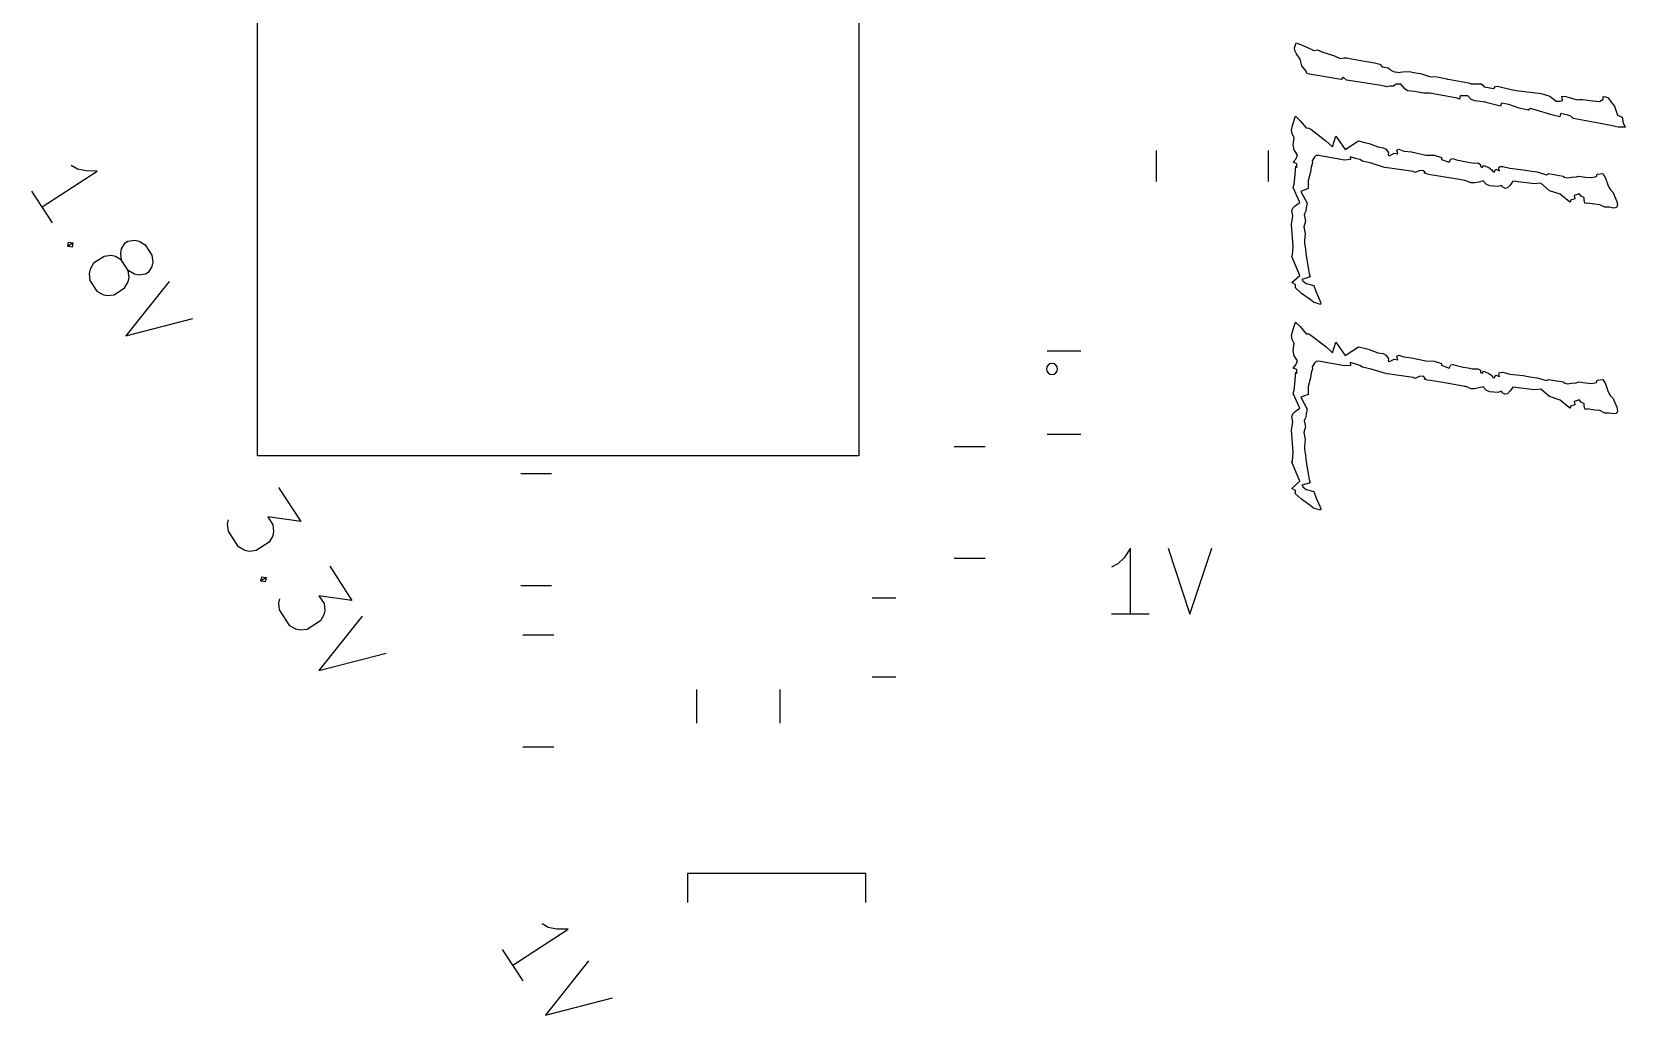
# Model space of a CAD drawing. Extents: x -25.9 to 34.6, y -5.9 to 48.1.
# Drawn here: x -24.57 to -10.05, y 20.84 to 29.8 of the extents above; entities that cross this region are included whole.
import ezdxf

# ---------------------------------------------------------------- set-up
doc = ezdxf.new("R2010")
doc.units = 0
doc.layers.add('BLACK', color=7, linetype='CONTINUOUS')

msp = doc.modelspace()

# ---------------------------------------------------------------- linework, layer by layer
at = {"layer": 'BLACK', "linetype": 'CONTINUOUS'}
for p, q in [((-22.515668, 25.936502), (-22.515668, 31.216502)), ((-17.035668, 31.216502), (-17.035668, 25.936502)), ((-13.066538, 29.654864), (-13.050955, 29.698059)), ((-13.061889, 29.628632), (-13.066538, 29.654864)), ((-13.046522, 29.598151), (-13.061889, 29.628632)), ((-13.050955, 29.698059), (-12.997222, 29.677396)), ((-12.997222, 29.677396), (-12.95316, 29.658931)), ((-12.95316, 29.658931), (-12.890158, 29.627937)), ((-12.890158, 29.627937), (-12.857515, 29.634971)), ((-12.857515, 29.634971), (-12.807907, 29.614768)), ((-13.015357, 29.549901), (-13.046522, 29.598151)), ((-12.998431, 29.49011), (-13.015357, 29.549901)), ((-12.959339, 29.440212), (-12.998431, 29.49011)), ((-12.807907, 29.614768), (-12.709076, 29.585072)), ((-12.709076, 29.585072), (-12.662865, 29.561332)), ((-12.662865, 29.561332), (-12.649701, 29.555726)), ((-12.649701, 29.555726), (-12.612759, 29.56331)), ((-12.612759, 29.56331), (-12.589385, 29.562431)), ((-12.589385, 29.562431), (-12.530815, 29.55122)), ((-12.530815, 29.55122), (-12.336703, 29.518247)), ((-12.336703, 29.518247), (-12.289552, 29.504069)), ((-12.289552, 29.504069), (-12.265775, 29.480878)), ((-12.265775, 29.480878), (-12.212176, 29.471755)), ((-12.954772, 29.418889), (-12.959339, 29.440212)), ((-12.929517, 29.414603), (-12.954772, 29.418889)), ((-12.639626, 29.365253), (-12.929517, 29.414603)), ((-12.621625, 29.385477), (-12.639626, 29.365253)), ((-12.592609, 29.358549), (-12.621625, 29.385477)), ((-12.293582, 29.312497), (-12.592609, 29.358549)), ((-12.212176, 29.471755), (-12.180559, 29.445733)), ((-12.180559, 29.445733), (-12.153607, 29.435375)), ((-12.153607, 29.435375), (-12.126471, 29.432078)), ((-12.126471, 29.432078), (-12.124725, 29.42977)), ((-12.124725, 29.42977), (-12.082276, 29.435156)), ((-12.082276, 29.435156), (-12.018736, 29.436475)), ((-12.018736, 29.436475), (-11.980719, 29.427572)), ((-11.980719, 29.427572), (-11.918926, 29.41823)), ((-11.918926, 29.41823), (-11.834968, 29.391851)), ((-11.834968, 29.391851), (-11.764577, 29.388444)), ((-11.764577, 29.388444), (-11.678738, 29.370089)), ((-11.678738, 29.370089), (-11.671484, 29.36899)), ((-11.671484, 29.36899), (-11.645692, 29.365693)), ((-11.645692, 29.365693), (-11.480461, 29.335248)), ((-11.480461, 29.335248), (-11.465819, 29.328983)), ((-11.465819, 29.328983), (-11.454804, 29.326126)), ((-12.233132, 29.299857), (-12.293582, 29.312497)), ((-12.22655, 29.297329), (-12.233132, 29.299857)), ((-12.198071, 29.302825), (-12.22655, 29.297329)), ((-12.16301, 29.304913), (-12.198071, 29.302825)), ((-12.138024, 29.323158), (-12.16301, 29.304913)), ((-12.097052, 29.322279), (-12.138024, 29.323158)), ((-12.056813, 29.276185), (-12.097052, 29.322279)), ((-12.032169, 29.263148), (-12.056813, 29.276185)), ((-11.973465, 29.254465), (-12.032169, 29.263148)), ((-11.890582, 29.240287), (-11.973465, 29.254465)), ((-11.83349, 29.238858), (-11.890582, 29.240287)), ((-11.582152, 29.196213), (-11.83349, 29.238858)), ((-11.562002, 29.184782), (-11.582152, 29.196213)), ((-11.557166, 29.215447), (-11.562002, 29.184782)), ((-11.486238, 29.214568), (-11.557166, 29.215447)), ((-11.455475, 29.183463), (-11.486238, 29.214568)), ((-11.423504, 29.171703), (-11.455475, 29.183463)), ((-11.454804, 29.326126), (-11.385353, 29.325027)), ((-11.385353, 29.325027), (-11.366143, 29.324147)), ((-11.366143, 29.324147), (-11.352405, 29.317603)), ((-11.352405, 29.317603), (-11.336993, 29.298758)), ((-11.336993, 29.298758), (-11.250617, 29.28414)), ((-11.250617, 29.28414), (-11.23326, 29.300918)), ((-11.23326, 29.300918), (-11.215958, 29.303484)), ((-11.215958, 29.303484), (-11.080147, 29.27194)), ((-11.080147, 29.27194), (-11.058117, 29.266994)), ((-11.058117, 29.266994), (-11.044817, 29.264796)), ((-11.044817, 29.264796), (-10.819137, 29.238418)), ((-10.819137, 29.238418), (-10.739576, 29.212704)), ((-10.739576, 29.212704), (-10.680774, 29.166867)), ((-10.624756, 29.172802), (-10.630936, 29.212589)), ((-10.630936, 29.212589), (-10.593591, 29.210831)), ((-10.593591, 29.210831), (-10.489214, 29.178847)), ((-10.287714, 29.16346), (-10.25319, 29.185222)), ((-10.25319, 29.185222), (-10.25319, 29.208852)), ((-10.25319, 29.208852), (-10.231831, 29.208193)), ((-10.231831, 29.208193), (-10.230084, 29.207863)), ((-10.230084, 29.207863), (-10.206845, 29.197532)), ((-10.206845, 29.197532), (-10.180515, 29.159833)), ((-11.322888, 29.156975), (-11.423504, 29.171703)), ((-11.321679, 29.156646), (-11.322888, 29.156975)), ((-11.189763, 29.121914), (-11.321679, 29.156646)), ((-11.180629, 29.149611), (-11.189763, 29.121914)), ((-11.113193, 29.135653), (-11.180629, 29.149611)), ((-11.016887, 29.104141), (-11.113193, 29.135653)), ((-10.937619, 29.085205), (-11.016887, 29.104141)), ((-10.913977, 29.100152), (-10.937619, 29.085205)), ((-10.699312, 29.036405), (-10.913977, 29.100152)), ((-10.680774, 29.166867), (-10.646158, 29.167098)), ((-10.641011, 29.053661), (-10.648399, 29.023655)), ((-10.646158, 29.167098), (-10.624756, 29.172802)), ((-10.57465, 29.039262), (-10.641011, 29.053661)), ((-10.546843, 29.03058), (-10.57465, 29.039262)), ((-10.489214, 29.178847), (-10.472422, 29.182694)), ((-10.472422, 29.182694), (-10.43848, 29.182675)), ((-10.43848, 29.182675), (-10.345611, 29.169835)), ((-10.345611, 29.169835), (-10.287714, 29.16346)), ((-10.180515, 29.159833), (-10.15029, 29.122024)), ((-10.15029, 29.122024), (-10.139678, 29.095756)), ((-10.139678, 29.095756), (-10.121812, 29.039702)), ((-10.121812, 29.039702), (-10.080974, 29.020578)), ((-13.093673, 28.904514), (-13.082926, 28.944411)), ((-13.087553, 28.870624), (-13.093673, 28.904514)), ((-13.082926, 28.944411), (-13.056731, 29.02981)), ((-13.056731, 29.02981), (-13.01361, 28.989034)), ((-13.01361, 28.989034), (-12.959474, 28.924847)), ((-12.959474, 28.924847), (-12.935159, 28.922759)), ((-12.935159, 28.922759), (-12.916353, 28.911768)), ((-12.916353, 28.911768), (-12.781482, 28.807134)), ((-10.648399, 29.023655), (-10.699312, 29.036405)), ((-10.526559, 29.009477), (-10.546843, 29.03058)), ((-10.425674, 28.992331), (-10.526559, 29.009477)), ((-10.183874, 28.94518), (-10.425674, 28.992331)), ((-10.143439, 28.935838), (-10.183874, 28.94518)), ((-10.115901, 28.929903), (-10.143439, 28.935838)), ((-10.052764, 28.931991), (-10.115901, 28.929903)), ((-10.080974, 29.020578), (-10.071911, 28.971146)), ((-10.071911, 28.971146), (-10.052764, 28.931991)), ((-13.068284, 28.83571), (-13.087553, 28.870624)), ((-13.07715, 28.770534), (-13.068284, 28.83571)), ((-13.067388, 28.723104), (-13.07715, 28.770534)), ((-12.781482, 28.807134), (-12.718614, 28.750201)), ((-12.718614, 28.750201), (-12.687986, 28.847581)), ((-12.687986, 28.847581), (-12.602684, 28.726241)), ((-12.602684, 28.726241), (-12.481649, 28.804826)), ((-12.481649, 28.804826), (-12.428319, 28.792076)), ((-12.428319, 28.792076), (-12.384257, 28.782185)), ((-12.384257, 28.782185), (-12.307016, 28.75086)), ((-12.307016, 28.75086), (-12.30406, 28.750421)), ((-12.30406, 28.750421), (-12.25879, 28.742727)), ((-14.325668, 28.717082), (-14.325668, 28.435922)), ((-13.305668, 28.717082), (-13.305668, 28.435922)), ((-13.078896, 28.610177), (-13.053507, 28.640292)), ((-13.045582, 28.596987), (-13.078896, 28.610177)), ((-13.03685, 28.676342), (-13.067388, 28.723104)), ((-13.053507, 28.640292), (-13.03685, 28.676342)), ((-12.903188, 28.604132), (-12.9138, 28.566872)), ((-12.882232, 28.656229), (-12.904531, 28.623476)), ((-12.904531, 28.623476), (-12.903188, 28.604132)), ((-12.869539, 28.671253), (-12.882232, 28.656229)), ((-12.846768, 28.673155), (-12.869539, 28.671253)), ((-12.610878, 28.63073), (-12.846768, 28.673155)), ((-12.555533, 28.634576), (-12.610878, 28.63073)), ((-12.497098, 28.64249), (-12.559697, 28.661065)), ((-12.559697, 28.661065), (-12.555533, 28.634576)), ((-12.469828, 28.635895), (-12.497098, 28.64249)), ((-12.446588, 28.619629), (-12.469828, 28.635895)), ((-12.366257, 28.602373), (-12.446588, 28.619629)), ((-12.246969, 28.564015), (-12.366257, 28.602373)), ((-12.25879, 28.742727), (-12.236338, 28.733371)), ((-12.236338, 28.733371), (-12.218221, 28.711733)), ((-12.218221, 28.711733), (-12.208549, 28.697115)), ((-12.208549, 28.697115), (-12.213251, 28.677111)), ((-12.213251, 28.677111), (-12.212579, 28.675243)), ((-12.212579, 28.675243), (-12.20022, 28.670187)), ((-12.20022, 28.670187), (-12.158711, 28.692169)), ((-12.158711, 28.692169), (-12.12271, 28.686014)), ((-12.132382, 28.719426), (-12.115993, 28.729868)), ((-12.12271, 28.686014), (-12.132382, 28.719426)), ((-12.115993, 28.729868), (-12.069514, 28.713162)), ((-12.069514, 28.713162), (-12.000466, 28.704809)), ((-12.000466, 28.704809), (-11.868014, 28.676232)), ((-11.868014, 28.676232), (-11.794264, 28.674693)), ((-11.794264, 28.674693), (-11.726426, 28.653261)), ((-11.726426, 28.653261), (-11.726426, 28.636555)), ((-11.726426, 28.636555), (-11.655767, 28.611825)), ((-11.655767, 28.611825), (-11.642416, 28.639764)), ((-11.642416, 28.639764), (-11.623123, 28.644248)), ((-11.623123, 28.644248), (-11.590883, 28.633917)), ((-11.590883, 28.633917), (-11.528418, 28.621058)), ((-11.528418, 28.621058), (-11.481805, 28.613034)), ((-11.481805, 28.613034), (-11.445938, 28.60567)), ((-11.445938, 28.60567), (-11.418533, 28.603362)), ((-11.418533, 28.603362), (-11.394622, 28.604351)), ((-11.394622, 28.604351), (-11.370308, 28.591602)), ((-24.478186, 28.203359), (-23.974984, 28.530143)), ((-24.157038, 28.548185), (-24.212123, 28.580548)), ((-24.077992, 28.531383), (-24.157038, 28.548185)), ((-23.974984, 28.530143), (-24.077992, 28.531383)), ((-13.066538, 28.438388), (-13.062105, 28.467514)), ((-13.062105, 28.467514), (-13.054313, 28.574566)), ((-13.054313, 28.574566), (-13.045582, 28.562036)), ((-13.045582, 28.562036), (-13.045582, 28.596987)), ((-12.919711, 28.52104), (-12.942279, 28.444433)), ((-12.9138, 28.566872), (-12.919711, 28.52104)), ((-12.219968, 28.559289), (-12.246969, 28.564015)), ((-12.195787, 28.556541), (-12.219968, 28.559289)), ((-11.983003, 28.525107), (-12.195787, 28.556541)), ((-11.964599, 28.517853), (-11.983003, 28.525107)), ((-11.929778, 28.533324), (-11.964599, 28.517853)), ((-11.889641, 28.536537), (-11.929778, 28.533324)), ((-11.8707, 28.513456), (-11.889641, 28.536537)), ((-11.853237, 28.500707), (-11.885074, 28.514006)), ((-11.885074, 28.514006), (-11.8707, 28.513456)), ((-11.828923, 28.49763), (-11.853237, 28.500707)), ((-11.749666, 28.48543), (-11.828923, 28.49763)), ((-11.713799, 28.479275), (-11.749666, 28.48543)), ((-11.543732, 28.449269), (-11.713799, 28.479275)), ((-11.370308, 28.591602), (-11.370308, 28.570609)), ((-11.370308, 28.570609), (-11.353382, 28.564344)), ((-11.353382, 28.564344), (-11.347605, 28.58171)), ((-11.347605, 28.58171), (-11.332963, 28.579292)), ((-11.332963, 28.579292), (-11.295081, 28.562696)), ((-11.295081, 28.562696), (-11.268886, 28.543132)), ((-11.268886, 28.543132), (-11.259751, 28.526755)), ((-11.259751, 28.526755), (-11.245781, 28.52181)), ((-11.245781, 28.52181), (-11.230735, 28.547089)), ((-11.230735, 28.547089), (-11.197555, 28.53379)), ((-11.20454, 28.55797), (-11.196561, 28.571623)), ((-11.197555, 28.53379), (-11.20454, 28.55797)), ((-11.196561, 28.571623), (-11.167867, 28.572698)), ((-11.167867, 28.572698), (-11.104327, 28.55731)), ((-11.104327, 28.55731), (-11.103118, 28.556981)), ((-11.103118, 28.556981), (-10.983024, 28.542692)), ((-10.983024, 28.542692), (-10.919753, 28.531921)), ((-10.919753, 28.531921), (-10.876363, 28.525766)), ((-10.876363, 28.525766), (-10.855273, 28.522139)), ((-10.855273, 28.522139), (-10.770777, 28.4973)), ((-10.770777, 28.4973), (-10.751836, 28.508071)), ((-10.751836, 28.508071), (-10.616831, 28.4851)), ((-10.616831, 28.4851), (-10.612398, 28.476307)), ((-10.612398, 28.476307), (-10.578143, 28.468943)), ((-10.578143, 28.468943), (-10.524544, 28.476527)), ((-10.524544, 28.476527), (-10.508155, 28.473779)), ((-10.508155, 28.473779), (-10.473497, 28.48477)), ((-10.473497, 28.48477), (-10.415062, 28.476087)), ((-10.415062, 28.476087), (-10.358104, 28.471251)), ((-10.358104, 28.471251), (-10.314312, 28.481033)), ((-10.314312, 28.481033), (-10.307998, 28.502466)), ((-10.307998, 28.502466), (-10.256951, 28.507521)), ((-10.256951, 28.507521), (-10.23304, 28.466525)), ((-10.23304, 28.466525), (-10.211681, 28.404646)), ((-24.384819, 28.059587), (-24.571553, 28.347131)), ((-13.077284, 28.380576), (-13.069627, 28.410252)), ((-13.016969, 28.244948), (-13.077284, 28.380576)), ((-13.069627, 28.410252), (-13.066538, 28.438388)), ((-12.942279, 28.371673), (-13.008506, 28.345295)), ((-13.008506, 28.345295), (-12.949667, 28.237364)), ((-12.942279, 28.444433), (-12.942279, 28.371673)), ((-11.518746, 28.443664), (-11.543732, 28.449269)), ((-11.516328, 28.443334), (-11.518746, 28.443664)), ((-11.505044, 28.442565), (-11.516328, 28.443334)), ((-11.455207, 28.423331), (-11.505044, 28.442565)), ((-11.42655, 28.422522), (-11.455207, 28.423331)), ((-11.38495, 28.429925), (-11.42655, 28.422522)), ((-11.345187, 28.440806), (-11.38495, 28.429925)), ((-11.315164, 28.407295), (-11.345187, 28.440806)), ((-11.286752, 28.394754), (-11.315164, 28.407295)), ((-11.212527, 28.389574), (-11.286752, 28.394754)), ((-11.177539, 28.40025), (-11.212527, 28.389574)), ((-11.174046, 28.385742), (-11.177539, 28.40025)), ((-11.14812, 28.374641), (-11.174046, 28.385742)), ((-11.144762, 28.372992), (-11.14812, 28.374641)), ((-11.124266, 28.377169), (-11.144762, 28.372992)), ((-11.101641, 28.403108), (-11.124266, 28.377169)), ((-11.075311, 28.43696), (-11.101641, 28.403108)), ((-10.877169, 28.413989), (-11.075311, 28.43696)), ((-10.820077, 28.420693), (-10.877169, 28.413989)), ((-10.74297, 28.35167), (-10.820077, 28.420693)), ((-10.643697, 28.320346), (-10.74297, 28.35167)), ((-10.556381, 28.247476), (-10.643697, 28.320346)), ((-10.472019, 28.323313), (-10.516081, 28.307816)), ((-10.452805, 28.301193), (-10.472019, 28.323313)), ((-10.211681, 28.404646), (-10.199994, 28.382664)), ((-10.199994, 28.382664), (-10.186695, 28.357935)), ((-10.186695, 28.357935), (-10.162515, 28.334634)), ((-10.162515, 28.334634), (-10.154723, 28.318367)), ((-10.154723, 28.318367), (-10.128052, 28.254367)), ((-13.089106, 28.167682), (-13.082119, 28.19337)), ((-13.080105, 28.12163), (-13.089106, 28.167682)), ((-13.082119, 28.19337), (-13.060627, 28.215053)), ((-13.060627, 28.215053), (-13.016969, 28.244948)), ((-12.958802, 28.195709), (-12.963369, 28.163835)), ((-12.949667, 28.237364), (-12.958802, 28.195709)), ((-10.549664, 28.2544), (-10.556381, 28.247476)), ((-10.510036, 28.276712), (-10.549664, 28.265061)), ((-10.549664, 28.265061), (-10.549664, 28.2544)), ((-10.516081, 28.307816), (-10.510036, 28.276712)), ((-10.428764, 28.289681), (-10.452805, 28.301193)), ((-10.424868, 28.285944), (-10.428764, 28.289681)), ((-10.427555, 28.26704), (-10.424868, 28.285944)), ((-10.420704, 28.237694), (-10.427555, 28.26704)), ((-10.402434, 28.234617), (-10.420704, 28.237694)), ((-10.327611, 28.229121), (-10.402972, 28.238903)), ((-10.402972, 28.238903), (-10.402434, 28.234617)), ((-10.28449, 28.224175), (-10.327611, 28.229121)), ((-10.238547, 28.200435), (-10.28449, 28.224175)), ((-10.199725, 28.201314), (-10.238547, 28.200435)), ((-10.155126, 28.19373), (-10.199725, 28.201314)), ((-10.130095, 28.196924), (-10.155126, 28.19373)), ((-10.121409, 28.21868), (-10.130095, 28.196924)), ((-10.128052, 28.254367), (-10.121409, 28.21868)), ((-13.093673, 28.044693), (-13.080105, 28.12163)), ((-13.07715, 27.845648), (-13.093673, 28.044693)), ((-12.966325, 28.074809), (-12.979758, 28.022821)), ((-12.979758, 28.022821), (-12.967802, 27.959624)), ((-12.963369, 28.163835), (-12.976803, 28.13361)), ((-12.976803, 28.13361), (-12.967802, 28.088877)), ((-12.967802, 28.088877), (-12.966325, 28.074809)), ((-24.244769, 27.843929), (-24.236368, 27.883452)), ((-24.236368, 27.883452), (-24.196845, 27.875051)), ((-23.75369, 27.822164), (-23.721327, 27.877249)), ((-23.721327, 27.877249), (-23.697365, 27.89281)), ((-23.697365, 27.89281), (-23.63388, 27.89997)), ((-23.63388, 27.89997), (-23.594357, 27.891569)), ((-23.594357, 27.891569), (-23.539273, 27.859206)), ((-12.973847, 27.900273), (-12.975325, 27.872026)), ((-12.967802, 27.959624), (-12.973847, 27.900273)), ((-24.196845, 27.875051), (-24.244769, 27.843929)), ((-24.205246, 27.835528), (-24.244769, 27.843929)), ((-24.196845, 27.875051), (-24.205246, 27.835528)), ((-23.913023, 27.75276), (-24.008871, 27.690515)), ((-23.849538, 27.75992), (-23.913023, 27.75276)), ((-23.810015, 27.751519), (-23.849538, 27.75992)), ((-23.754931, 27.719156), (-23.810015, 27.751519)), ((-23.762091, 27.782641), (-23.75369, 27.822164)), ((-23.754931, 27.719156), (-23.762091, 27.782641)), ((-23.539273, 27.859206), (-23.477028, 27.763358)), ((-23.477028, 27.763358), (-23.469868, 27.699873)), ((-13.089374, 27.752884), (-13.084404, 27.762886)), ((-13.016163, 27.579887), (-13.089374, 27.752884)), ((-13.084404, 27.762886), (-13.07715, 27.842021)), ((-13.07715, 27.842021), (-13.07715, 27.845648)), ((-12.975325, 27.872026), (-12.964847, 27.816632)), ((-12.964847, 27.816632), (-12.958802, 27.756511)), ((-12.958802, 27.756511), (-12.939189, 27.632643)), ((-24.041234, 27.635431), (-24.049635, 27.595908)), ((-24.049635, 27.595908), (-24.042475, 27.532423)), ((-24.008871, 27.690515), (-24.041234, 27.635431)), ((-23.692686, 27.623308), (-23.754931, 27.719156)), ((-23.637602, 27.590945), (-23.692686, 27.623308)), ((-23.685526, 27.559823), (-23.692686, 27.623308)), ((-23.598079, 27.582544), (-23.637602, 27.590945)), ((-23.534594, 27.589704), (-23.598079, 27.582544)), ((-23.510632, 27.605265), (-23.534594, 27.589704)), ((-23.478269, 27.66035), (-23.510632, 27.605265)), ((-23.469868, 27.699873), (-23.478269, 27.66035)), ((-12.939189, 27.632643), (-12.93207, 27.596483)), ((-12.93207, 27.596483), (-12.924278, 27.568676)), ((-24.042475, 27.532423), (-23.98023, 27.436575)), ((-23.822138, 27.402971), (-23.72629, 27.465215)), ((-23.72629, 27.465215), (-23.693927, 27.5203)), ((-23.321417, 27.523737), (-23.715691, 27.02922)), ((-23.693927, 27.5203), (-23.685526, 27.559823)), ((-13.089777, 27.51515), (-13.016163, 27.579887)), ((-13.057537, 27.495367), (-13.089777, 27.51515)), ((-13.057537, 27.46679), (-13.057537, 27.495367)), ((-13.000714, 27.415573), (-13.057537, 27.46679)), ((-12.933407, 27.562683), (-12.997356, 27.543617)), ((-12.997356, 27.543617), (-12.996416, 27.543617)), ((-12.996416, 27.543617), (-12.98931, 27.52908)), ((-12.98931, 27.52908), (-12.959071, 27.506138)), ((-12.959071, 27.506138), (-12.890426, 27.486244)), ((-12.924278, 27.568676), (-12.933407, 27.562683)), ((-12.890426, 27.486244), (-12.869067, 27.427003)), ((-23.98023, 27.436575), (-23.925146, 27.404212)), ((-23.925146, 27.404212), (-23.885623, 27.395811)), ((-23.885623, 27.395811), (-23.822138, 27.402971)), ((-12.92401, 27.360178), (-13.000714, 27.415573)), ((-12.892441, 27.335778), (-12.92401, 27.360178)), ((-12.82917, 27.315775), (-12.892441, 27.335778)), ((-12.869067, 27.427003), (-12.833529, 27.35148)), ((-12.833529, 27.35148), (-12.826484, 27.325447)), ((-12.826484, 27.325447), (-12.82917, 27.315775)), ((-23.715691, 27.02922), (-23.103561, 27.188269)), ((-13.082926, 27.068039), (-13.056731, 27.153439)), ((-13.056731, 27.153439), (-13.01361, 27.112663)), ((-13.093673, 27.028142), (-13.082926, 27.068039)), ((-13.087553, 26.994252), (-13.093673, 27.028142)), ((-13.01361, 27.112663), (-12.959474, 27.048476)), ((-12.959474, 27.048476), (-12.935159, 27.046387)), ((-12.935159, 27.046387), (-12.916353, 27.035396)), ((-12.916353, 27.035396), (-12.781482, 26.930763)), ((-15.319309, 26.891502), (-15.012027, 26.891502)), ((-13.068284, 26.959339), (-13.087553, 26.994252)), ((-13.07715, 26.894163), (-13.068284, 26.959339)), ((-13.067388, 26.846733), (-13.07715, 26.894163)), ((-12.781482, 26.930763), (-12.718614, 26.87383)), ((-12.718614, 26.87383), (-12.687986, 26.971209)), ((-12.687986, 26.971209), (-12.602684, 26.84987)), ((-12.602684, 26.84987), (-12.481649, 26.928455)), ((-12.481649, 26.928455), (-12.428319, 26.915705)), ((-12.428319, 26.915705), (-12.384257, 26.905813)), ((-12.384257, 26.905813), (-12.307016, 26.874489)), ((-12.307016, 26.874489), (-12.30406, 26.87405)), ((-12.30406, 26.87405), (-12.25879, 26.866356)), ((-12.25879, 26.866356), (-12.236338, 26.856999)), ((-13.078896, 26.733805), (-13.053507, 26.763921)), ((-13.045582, 26.720616), (-13.078896, 26.733805)), ((-13.03685, 26.799971), (-13.067388, 26.846733)), ((-13.053507, 26.763921), (-13.03685, 26.799971)), ((-13.045582, 26.685665), (-13.045582, 26.720616)), ((-12.903188, 26.72776), (-12.9138, 26.690501)), ((-12.882232, 26.779857), (-12.904531, 26.747104)), ((-12.904531, 26.747104), (-12.903188, 26.72776)), ((-12.869539, 26.794882), (-12.882232, 26.779857)), ((-12.846768, 26.796783), (-12.869539, 26.794882)), ((-12.610878, 26.754358), (-12.846768, 26.796783)), ((-12.555533, 26.758205), (-12.610878, 26.754358)), ((-12.497098, 26.766119), (-12.559697, 26.784693)), ((-12.559697, 26.784693), (-12.555533, 26.758205)), ((-12.469828, 26.759524), (-12.497098, 26.766119)), ((-12.446588, 26.743258), (-12.469828, 26.759524)), ((-12.366257, 26.726002), (-12.446588, 26.743258)), ((-12.246969, 26.687643), (-12.366257, 26.726002)), ((-12.236338, 26.856999), (-12.218221, 26.835362)), ((-12.218221, 26.835362), (-12.208549, 26.820744)), ((-12.208549, 26.820744), (-12.213251, 26.80074)), ((-12.213251, 26.80074), (-12.212579, 26.798872)), ((-12.212579, 26.798872), (-12.20022, 26.793816)), ((-12.20022, 26.793816), (-12.158711, 26.815798)), ((-12.158711, 26.815798), (-12.12271, 26.809643)), ((-12.132382, 26.843055), (-12.115993, 26.853497)), ((-12.12271, 26.809643), (-12.132382, 26.843055)), ((-12.115993, 26.853497), (-12.069514, 26.83679)), ((-12.069514, 26.83679), (-12.000466, 26.828437)), ((-12.000466, 26.828437), (-11.868014, 26.799861)), ((-11.868014, 26.799861), (-11.794264, 26.798322)), ((-11.794264, 26.798322), (-11.726426, 26.77689)), ((-11.726426, 26.77689), (-11.726426, 26.760184)), ((-11.726426, 26.760184), (-11.655767, 26.735454)), ((-11.655767, 26.735454), (-11.642416, 26.763393)), ((-11.642416, 26.763393), (-11.623123, 26.767877)), ((-11.623123, 26.767877), (-11.590883, 26.757546)), ((-11.590883, 26.757546), (-11.528418, 26.744686)), ((-11.528418, 26.744686), (-11.481805, 26.736663)), ((-11.481805, 26.736663), (-11.445938, 26.729299)), ((-11.445938, 26.729299), (-11.418533, 26.726991)), ((-11.418533, 26.726991), (-11.394622, 26.72798)), ((-11.394622, 26.72798), (-11.370308, 26.715231)), ((-11.370308, 26.715231), (-11.370308, 26.694238)), ((-13.066538, 26.562017), (-13.062105, 26.591143)), ((-13.062105, 26.591143), (-13.054313, 26.698195)), ((-13.054313, 26.698195), (-13.045582, 26.685665)), ((-12.919711, 26.644669), (-12.942279, 26.568062)), ((-12.9138, 26.690501), (-12.919711, 26.644669)), ((-12.219968, 26.682917), (-12.246969, 26.687643)), ((-12.195787, 26.68017), (-12.219968, 26.682917)), ((-11.983003, 26.648736), (-12.195787, 26.68017)), ((-11.964599, 26.641482), (-11.983003, 26.648736)), ((-11.929778, 26.656952), (-11.964599, 26.641482)), ((-11.889641, 26.660166), (-11.929778, 26.656952)), ((-11.8707, 26.637085), (-11.889641, 26.660166)), ((-11.853237, 26.624336), (-11.885074, 26.637635)), ((-11.885074, 26.637635), (-11.8707, 26.637085)), ((-11.828923, 26.621258), (-11.853237, 26.624336)), ((-11.749666, 26.609058), (-11.828923, 26.621258)), ((-11.713799, 26.602903), (-11.749666, 26.609058)), ((-11.543732, 26.572898), (-11.713799, 26.602903)), ((-11.518746, 26.567293), (-11.543732, 26.572898)), ((-11.370308, 26.694238), (-11.353382, 26.687973)), ((-11.353382, 26.687973), (-11.347605, 26.705339)), ((-11.347605, 26.705339), (-11.332963, 26.702921)), ((-11.332963, 26.702921), (-11.295081, 26.686325)), ((-11.295081, 26.686325), (-11.268886, 26.666761)), ((-11.268886, 26.666761), (-11.259751, 26.650384)), ((-11.259751, 26.650384), (-11.245781, 26.645438)), ((-11.245781, 26.645438), (-11.230735, 26.670717)), ((-11.230735, 26.670717), (-11.197555, 26.657418)), ((-11.20454, 26.681598), (-11.196561, 26.695252)), ((-11.197555, 26.657418), (-11.20454, 26.681598)), ((-11.196561, 26.695252), (-11.167867, 26.696326)), ((-11.167867, 26.696326), (-11.104327, 26.680939)), ((-11.104327, 26.680939), (-11.103118, 26.680609)), ((-11.103118, 26.680609), (-10.983024, 26.666321)), ((-10.983024, 26.666321), (-10.919753, 26.65555)), ((-10.919753, 26.65555), (-10.876363, 26.649395)), ((-10.876363, 26.649395), (-10.855273, 26.645768)), ((-10.855273, 26.645768), (-10.770777, 26.620929)), ((-10.770777, 26.620929), (-10.751836, 26.6317)), ((-10.751836, 26.6317), (-10.616831, 26.608729)), ((-10.616831, 26.608729), (-10.612398, 26.599936)), ((-10.612398, 26.599936), (-10.578143, 26.592572)), ((-10.578143, 26.592572), (-10.524544, 26.600156)), ((-10.524544, 26.600156), (-10.508155, 26.597408)), ((-10.508155, 26.597408), (-10.473497, 26.608399)), ((-10.473497, 26.608399), (-10.415062, 26.599716)), ((-10.415062, 26.599716), (-10.358104, 26.59488)), ((-10.358104, 26.59488), (-10.314312, 26.604662)), ((-10.314312, 26.604662), (-10.307998, 26.626094)), ((-10.307998, 26.626094), (-10.256951, 26.63115)), ((-10.256951, 26.63115), (-10.23304, 26.590154)), ((-10.23304, 26.590154), (-10.211681, 26.528275)), ((-13.077284, 26.504205), (-13.069627, 26.53388)), ((-13.016969, 26.368577), (-13.077284, 26.504205)), ((-13.069627, 26.53388), (-13.066538, 26.562017)), ((-12.942279, 26.495302), (-13.008506, 26.468924)), ((-13.008506, 26.468924), (-12.949667, 26.360993)), ((-12.942279, 26.568062), (-12.942279, 26.495302)), ((-11.516328, 26.566963), (-11.518746, 26.567293)), ((-11.505044, 26.566194), (-11.516328, 26.566963)), ((-11.455207, 26.54696), (-11.505044, 26.566194)), ((-11.42655, 26.546151), (-11.455207, 26.54696)), ((-11.38495, 26.553554), (-11.42655, 26.546151)), ((-11.345187, 26.564435), (-11.38495, 26.553554)), ((-11.315164, 26.530924), (-11.345187, 26.564435)), ((-11.286752, 26.518383), (-11.315164, 26.530924)), ((-11.212527, 26.513203), (-11.286752, 26.518383)), ((-11.177539, 26.523879), (-11.212527, 26.513203)), ((-11.174046, 26.509371), (-11.177539, 26.523879)), ((-11.14812, 26.49827), (-11.174046, 26.509371)), ((-11.144762, 26.496621), (-11.14812, 26.49827)), ((-11.124266, 26.500798), (-11.144762, 26.496621)), ((-11.101641, 26.526736), (-11.124266, 26.500798)), ((-11.075311, 26.560588), (-11.101641, 26.526736)), ((-10.877169, 26.537617), (-11.075311, 26.560588)), ((-10.820077, 26.544322), (-10.877169, 26.537617)), ((-10.74297, 26.475299), (-10.820077, 26.544322)), ((-10.643697, 26.443975), (-10.74297, 26.475299)), ((-10.556381, 26.371105), (-10.643697, 26.443975)), ((-10.472019, 26.446942), (-10.516081, 26.431445)), ((-10.516081, 26.431445), (-10.510036, 26.400341)), ((-10.452805, 26.424822), (-10.472019, 26.446942)), ((-10.428764, 26.41331), (-10.452805, 26.424822)), ((-10.211681, 26.528275), (-10.199994, 26.506293)), ((-10.199994, 26.506293), (-10.186695, 26.481564)), ((-10.186695, 26.481564), (-10.162515, 26.458263)), ((-10.162515, 26.458263), (-10.154723, 26.441996)), ((-10.154723, 26.441996), (-10.128052, 26.377996)), ((-13.089106, 26.291311), (-13.082119, 26.316999)), ((-13.080105, 26.245259), (-13.089106, 26.291311)), ((-13.082119, 26.316999), (-13.060627, 26.338681)), ((-13.060627, 26.338681), (-13.016969, 26.368577)), ((-12.963369, 26.287464), (-12.976803, 26.257239)), ((-12.958802, 26.319337), (-12.963369, 26.287464)), ((-12.949667, 26.360993), (-12.958802, 26.319337)), ((-10.549664, 26.378029), (-10.556381, 26.371105)), ((-10.510036, 26.400341), (-10.549664, 26.38869)), ((-10.549664, 26.38869), (-10.549664, 26.378029)), ((-10.424868, 26.409573), (-10.428764, 26.41331)), ((-10.427555, 26.390669), (-10.424868, 26.409573)), ((-10.420704, 26.361323), (-10.427555, 26.390669)), ((-10.402434, 26.358245), (-10.420704, 26.361323)), ((-10.327611, 26.35275), (-10.402972, 26.362532)), ((-10.402972, 26.362532), (-10.402434, 26.358245)), ((-10.28449, 26.347804), (-10.327611, 26.35275)), ((-10.238547, 26.324064), (-10.28449, 26.347804)), ((-10.199725, 26.324943), (-10.238547, 26.324064)), ((-10.155126, 26.317359), (-10.199725, 26.324943)), ((-10.130095, 26.320552), (-10.155126, 26.317359)), ((-10.121409, 26.342309), (-10.130095, 26.320552)), ((-10.128052, 26.377996), (-10.121409, 26.342309)), ((-13.093673, 26.168322), (-13.080105, 26.245259)), ((-13.07715, 25.969276), (-13.093673, 26.168322)), ((-12.966325, 26.198437), (-12.979758, 26.14645)), ((-12.979758, 26.14645), (-12.967802, 26.083252)), ((-12.976803, 26.257239), (-12.967802, 26.212506)), ((-12.967802, 26.212506), (-12.966325, 26.198437)), ((-16.166248, 26.021502), (-15.885088, 26.021502)), ((-15.319309, 26.131502), (-15.012027, 26.131502)), ((-12.973847, 26.023901), (-12.975325, 25.995655)), ((-12.975325, 25.995655), (-12.964847, 25.94026)), ((-12.967802, 26.083252), (-12.973847, 26.023901)), ((-17.035668, 25.936502), (-22.515668, 25.936502)), ((-13.089374, 25.876513), (-13.084404, 25.886515)), ((-13.016163, 25.703516), (-13.089374, 25.876513)), ((-13.084404, 25.886515), (-13.07715, 25.965649)), ((-13.07715, 25.965649), (-13.07715, 25.969276)), ((-12.964847, 25.94026), (-12.958802, 25.88014)), ((-12.958802, 25.88014), (-12.939189, 25.756272)), ((-19.835087, 25.771501), (-20.116248, 25.771502)), ((-13.089777, 25.638779), (-13.016163, 25.703516)), ((-12.939189, 25.756272), (-12.93207, 25.720112)), ((-12.93207, 25.720112), (-12.924278, 25.692305)), ((-22.323912, 25.647877), (-22.121617, 25.336371)), ((-13.057537, 25.618996), (-13.089777, 25.638779)), ((-13.057537, 25.590419), (-13.057537, 25.618996)), ((-13.000714, 25.539201), (-13.057537, 25.590419)), ((-12.933407, 25.686311), (-12.997356, 25.667246)), ((-12.997356, 25.667246), (-12.996416, 25.667246)), ((-12.996416, 25.667246), (-12.98931, 25.652708)), ((-12.98931, 25.652708), (-12.959071, 25.629767)), ((-12.959071, 25.629767), (-12.890426, 25.609873)), ((-12.924278, 25.692305), (-12.933407, 25.686311)), ((-12.890426, 25.609873), (-12.869067, 25.550632)), ((-12.92401, 25.483807), (-13.000714, 25.539201)), ((-12.892441, 25.459407), (-12.92401, 25.483807)), ((-12.82917, 25.439404), (-12.892441, 25.459407)), ((-12.869067, 25.550632), (-12.833529, 25.475109)), ((-12.833529, 25.475109), (-12.826484, 25.449076)), ((-12.826484, 25.449076), (-12.82917, 25.439404)), ((-22.787591, 25.312692), (-22.77919, 25.352216)), ((-22.780431, 25.249207), (-22.787591, 25.312692)), ((-22.121617, 25.336371), (-22.422241, 25.379616)), ((-22.422241, 25.379616), (-22.375558, 25.30773)), ((-22.375558, 25.30773), (-22.368398, 25.244245)), ((-22.687064, 25.105435), (-22.780431, 25.249207)), ((-22.409161, 25.149637), (-22.528971, 25.071832)), ((-22.376798, 25.204721), (-22.409161, 25.149637)), ((-22.368398, 25.244245), (-22.376798, 25.204721)), ((-22.63198, 25.073072), (-22.687064, 25.105435)), ((-22.592457, 25.064671), (-22.63198, 25.073072)), ((-22.528971, 25.071832), (-22.592457, 25.064671)), ((-16.166248, 25.001502), (-15.885088, 25.001502)), ((-14.618413, 25.007017), (-14.675556, 24.949874)), ((-14.56127, 25.092731), (-14.618413, 25.007017)), ((-14.56127, 24.492731), (-14.56127, 25.092731)), ((-14.218413, 25.092731), (-14.018413, 24.492731)), ((-14.018413, 24.492731), (-13.818413, 25.092731)), ((-22.484769, 24.793929), (-22.476368, 24.833452)), ((-22.476368, 24.833452), (-22.436845, 24.825051)), ((-21.857078, 24.929016), (-21.654784, 24.61751)), ((-14.675556, 24.949874), (-14.732699, 24.921302)), ((-22.436845, 24.825051), (-22.484769, 24.793929)), ((-22.445246, 24.785528), (-22.484769, 24.793929)), ((-22.436845, 24.825051), (-22.445246, 24.785528)), ((-19.835088, 24.751502), (-20.116249, 24.751503)), ((-22.320757, 24.593832), (-22.312356, 24.633355)), ((-22.313597, 24.530347), (-22.320757, 24.593832)), ((-21.654784, 24.61751), (-21.955408, 24.660755)), ((-21.955408, 24.660755), (-21.908724, 24.588869)), ((-21.908724, 24.588869), (-21.901564, 24.525384)), ((-16.913504, 24.641502), (-16.697832, 24.641502)), ((-22.22023, 24.386575), (-22.313597, 24.530347)), ((-21.942328, 24.430777), (-22.062138, 24.352971)), ((-21.561417, 24.473737), (-21.955691, 23.97922)), ((-21.909965, 24.485861), (-21.942328, 24.430777)), ((-21.901564, 24.525384), (-21.909965, 24.485861)), ((-14.389842, 24.492731), (-14.732699, 24.492731)), ((-22.165146, 24.354212), (-22.22023, 24.386575)), ((-22.125623, 24.345811), (-22.165146, 24.354212)), ((-22.062138, 24.352971), (-22.125623, 24.345811)), ((-19.815088, 24.301502), (-20.096248, 24.301502)), ((-21.955691, 23.97922), (-21.343561, 24.138269)), ((-16.913504, 23.921502), (-16.697832, 23.921502)), ((-18.515668, 23.805143), (-18.515668, 23.497861)), ((-17.755668, 23.805143), (-17.755668, 23.497861)), ((-19.815088, 23.281502), (-20.096248, 23.281502)), ((-18.598468, 22.129702), (-18.598468, 21.863085)), ((-16.972868, 22.129702), (-18.598468, 22.129702)), ((-16.972868, 21.863085), (-16.972868, 22.129702)), ((-19.867038, 21.638185), (-19.922123, 21.670548)), ((-19.787992, 21.621383), (-19.867038, 21.638185)), ((-20.188186, 21.293359), (-19.684984, 21.620143)), ((-19.684984, 21.620143), (-19.787992, 21.621383)), ((-20.094819, 21.149587), (-20.281553, 21.437131)), ((-19.49825, 21.332598), (-19.892525, 20.838081)), ((-19.892525, 20.838081), (-19.280395, 20.99713))]:
    msp.add_line(p, q, dxfattribs=at)
at = {"layer": 'BLACK'}
for start, end in [(-270, -90), (-90, 90)]:
    msp.add_arc((-15.275668, 26.726502), 0.05, start, end, dxfattribs=at)

doc.saveas('drawing.dxf')
